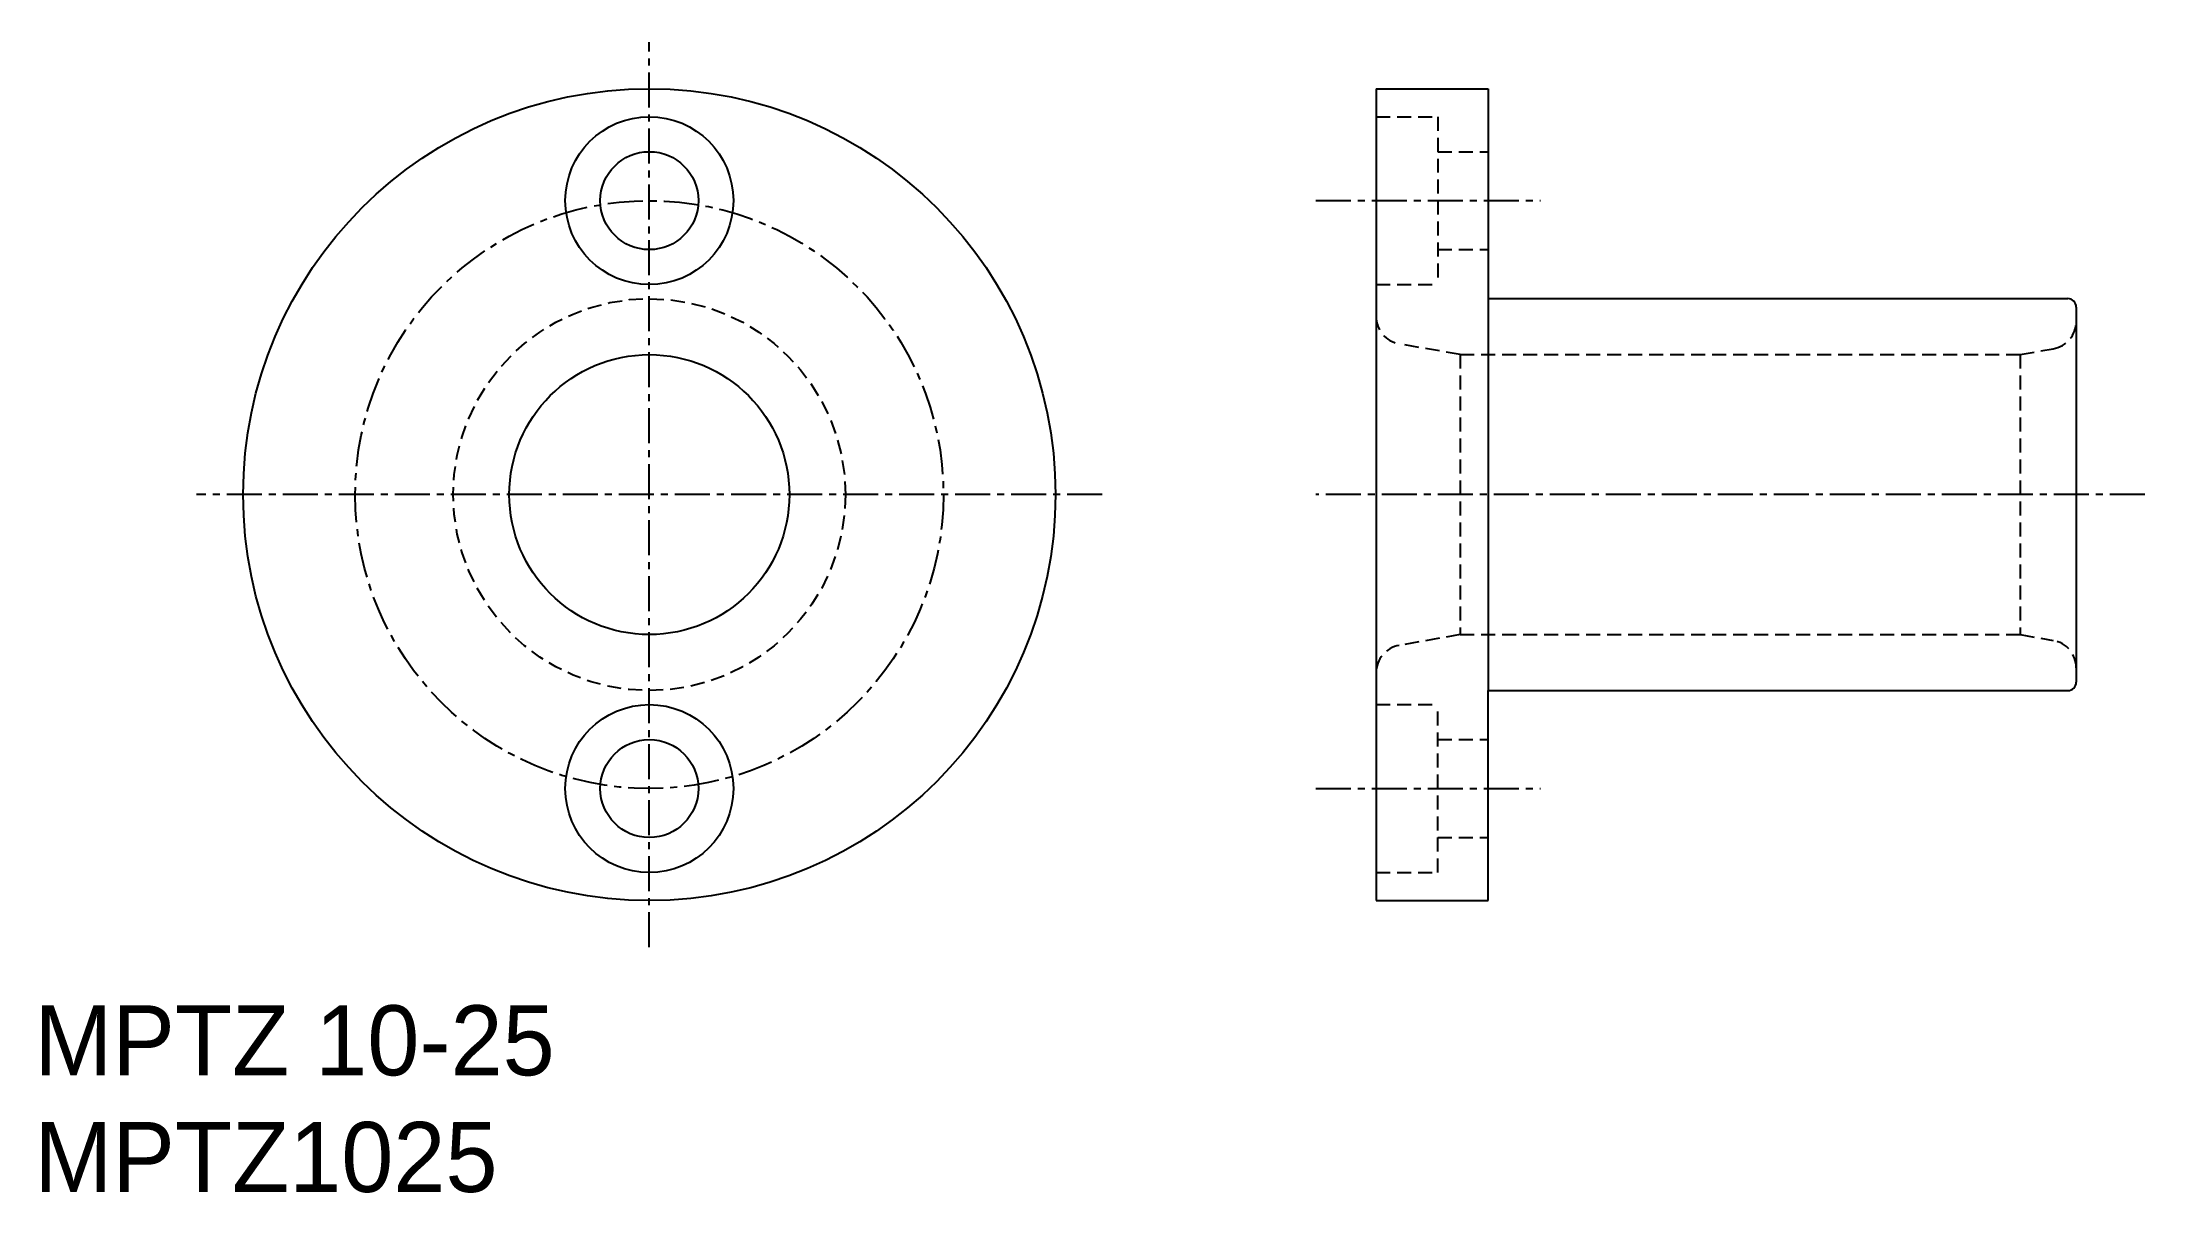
# Model space of a CAD drawing. Extents: x 36.2 to 111.3, y 46.2 to 87.3.
import ezdxf

# ---------------------------------------------------------------- set-up
doc = ezdxf.new("R2010")
doc.units = 0
doc.linetypes.add('CENTER', pattern=[2, 1.25, -0.25, 0.25, -0.25])
doc.linetypes.add('DASHED', pattern=[0.75, 0.5, -0.25])
doc.layers.get('0').update_dxf_attribs({"linetype": 'CONTINUOUS'})
doc.layers.add('CENTER', color=1, linetype='CENTER')

msp = doc.modelspace()

# ---------------------------------------------------------------- linework, layer by layer
at = {"color": 7, "linetype": 'CONTINUOUS'}
for p, q in [((83.856, 85.636), (83.856, 56.636)), ((83.856, 85.636), (87.856, 85.636)), ((87.856, 85.636), (87.856, 78.136)), ((87.856, 78.136), (108.556, 78.136)), ((87.856, 78.136), (87.856, 64.136)), ((108.856, 77.836), (108.856, 64.436)), ((87.856, 64.136), (108.556, 64.136)), ((87.856, 56.636), (87.856, 64.136)), ((83.856, 56.636), (87.856, 56.636))]:
    msp.add_line(p, q, dxfattribs=at)
at = {"color": 3, "linetype": 'DASHED'}
for p, q in [((83.856, 84.636), (86.056, 84.636)), ((86.056, 84.636), (86.056, 78.636)), ((86.056, 83.386), (87.856, 83.386)), ((86.056, 79.886), (87.856, 79.886)), ((83.856, 78.636), (86.056, 78.636)), ((86.856, 76.136), (84.683, 76.519)), ((86.856, 76.136), (86.856, 66.136)), ((86.856, 76.136), (106.856, 76.136)), ((106.856, 76.136), (108.03, 76.343)), ((106.856, 76.136), (106.856, 66.136)), ((86.856, 66.136), (84.683, 65.752)), ((86.856, 66.136), (106.856, 66.136)), ((106.856, 66.136), (108.03, 65.929)), ((83.856, 63.636), (86.056, 63.636)), ((86.056, 57.636), (86.056, 63.636)), ((86.056, 62.386), (87.856, 62.386)), ((86.056, 58.886), (87.856, 58.886)), ((83.856, 57.636), (86.056, 57.636))]:
    msp.add_line(p, q, dxfattribs=at)
at = {"color": 7, "linetype": 'CONTINUOUS'}
for centre, radius in [((57.908, 71.136), 14.5), ((57.908, 81.636), 3), ((57.908, 81.636), 1.75), ((57.908, 71.136), 5), ((57.908, 60.636), 3), ((57.908, 60.636), 1.75)]:
    msp.add_circle(centre, radius, dxfattribs=at)
at = {"color": 3, "linetype": 'DASHED'}
msp.add_circle((57.908, 71.136), 7, dxfattribs=at)
at = {"color": 7, "linetype": 'CONTINUOUS'}
for centre, start, end in [((108.556, 77.836), 0, 90), ((108.556, 64.436), 270, 0)]:
    msp.add_arc(centre, 0.3, start, end, dxfattribs=at)
at = {"color": 3, "linetype": 'DASHED'}
for centre, start, end in [((84.856, 77.504), 180, 260), ((107.856, 77.327), 280, 0), ((84.856, 64.767), 100, 180), ((107.856, 64.944), 0, 80)]:
    msp.add_arc(centre, 1, start, end, dxfattribs=at)
at = {"layer": 'CENTER', "color": 1, "linetype": 'CENTER'}
for p, q in [((57.908, 54.969), (57.908, 87.302)), ((81.707, 81.636), (89.728, 81.636)), ((74.074, 71.136), (41.742, 71.136)), ((111.307, 71.136), (81.707, 71.136)), ((81.707, 60.636), (89.728, 60.636))]:
    msp.add_line(p, q, dxfattribs=at)
msp.add_circle((57.908, 71.136), 10.5, dxfattribs=at)

# ---------------------------------------------------------------- texts
at = {"color": 7, "linetype": 'CONTINUOUS'}
for s, p in [('MPTZ 10-25', (35.952, 50.394)), ('MPTZ1025', (35.952, 46.227))]:
    msp.add_text(s, height=2.5, dxfattribs=at).set_placement(p)

doc.saveas('drawing.dxf')
